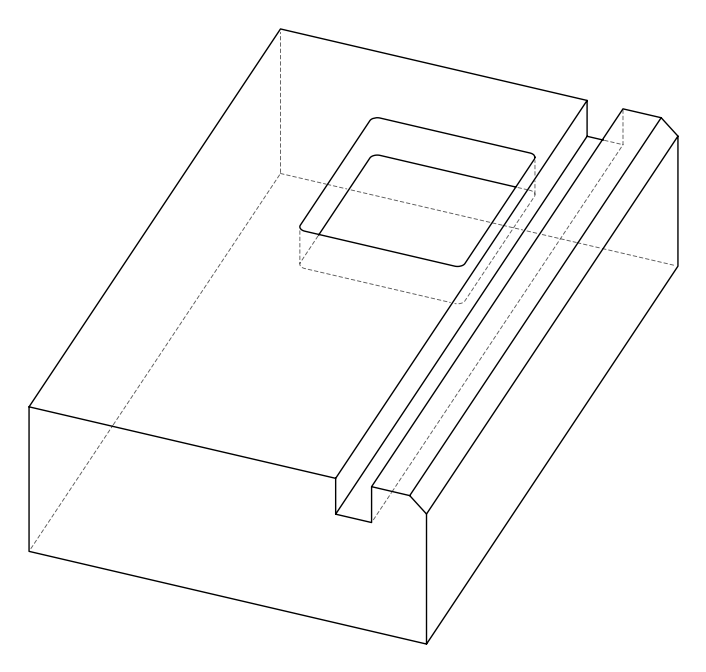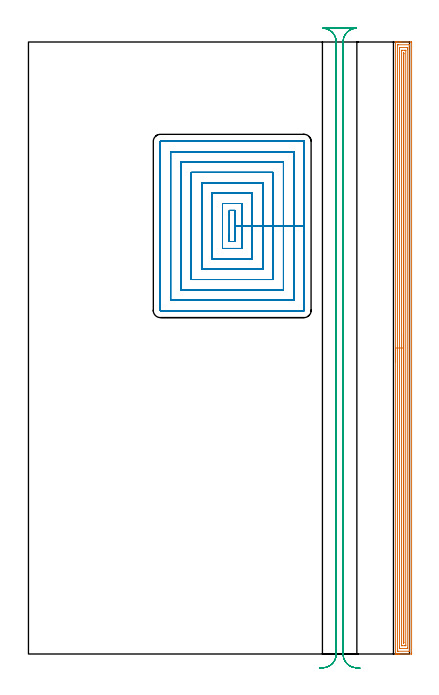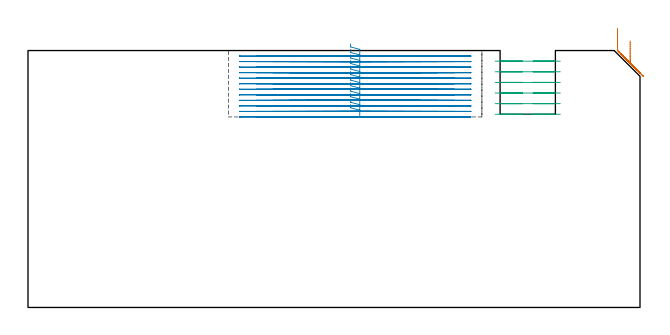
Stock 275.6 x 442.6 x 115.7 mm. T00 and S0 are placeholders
(PLAN: 3 operations, 2 tool changes, 79.2 min)
(1 AREA_MILL | FG_CHAMFER_SURFACE | UGT0205_001 | 17.88 min | 29766 mm3)
(2 MILL_RECTANGULAR_POCKET | POCKET_RECTANGULAR_STRAIGHT | NXT0201_013 | Follow Part, ap 2.5, ae 75% | 49.48 min | 451453 mm3)
(3 MILL_RECTANGULAR_SLOT | SLOT_RECTANGULAR | UGT0201_136 | Follow Part, ap 5, ae 75% | 11.8 min | 316361 mm3)
(TOOL UGT0205_001 | Chamfer Mill 20 x 3 x 45 deg. | D20 FL50 Z2)
(TOOL NXT0201_013 | ENDMILL 10mm | D10 FL30 Z4)
(TOOL UGT0201_136 | Carbide End Mill 20.0 | D20 FL30 Z4)
(OP 1 AREA_MILL)
G17 G21 G94 G90
T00 M6
G54
G17 G0 G90 X265.5 Y211.3 S1061 M3
G43 Z125.7 H0
G94 G1 Y211.338 Z124.828 F250.
Y211.452 Z123.963
Y211.641 Z123.112
Y211.903 Z122.28
Y212.237 Z121.474
Y212.64 Z120.7
Y213.108 Z119.964
Y213.64 Z119.272
Y214.229 Z118.629
Y214.872 Z118.04
Y215.564 Z117.508
Y216.3 Z117.04
Y217.074 Z116.637
Y217.88 Z116.303
Y218.712 Z116.041
Y219.563 Z115.852
Y220.428 Z115.738
Y221.3 Z115.7
Y442.427
X265.503 Y442.592 Z115.688
X265.52 Y442.6 Z115.671
X265.881 Z115.318
X266.194 Z115.005
X266.878 Z114.317
X268.104 Z113.093
X268.647 Z112.548
X269.26 Z111.936
X276.607 Z104.591
X276.88 Y442.598 Z104.318
X277.092 Y442.59 Z104.106
X277.099 Y442.377 Z104.099
X277.1 Y0.619 Z104.1
X277.096 Y0.221 Z104.102
X277.092 Y0.01 Z104.106
X276.878 Y0. Z104.319
X268.647 Z112.548
X268.104 Z113.093
X267.762 Z113.434
X267.219 Z113.977
X266.878 Z114.317
X266.194 Z115.005
X265.881 Z115.318
X265.52 Z115.671
X265.503 Y0.008 Z115.688
X265.5 Y0.173 Z115.7
Y221.3
X266.914 Z114.286
Y440.408
X266.915 Y440.515 Z114.285
X266.918 Y440.568 Z114.282
X266.92 Y440.586 Z114.28
X266.959 Y440.59 Z114.241
X267.361 Y440.599 Z113.839
X275.321 Z105.879
X275.563 Y440.595 Z105.637
X275.676 Y440.59 Z105.524
X275.685 Y440.231 Z105.515
Y440.194
X275.686 Y2.192 Z105.514
X275.685 Y2.085 Z105.515
X275.682 Y2.032 Z105.518
X275.68 Y2.014 Z105.52
X275.641 Y2.01 Z105.559
X275.239 Y2.001 Z105.961
X267.279 Z113.921
X267.037 Y2.005 Z114.163
X266.924 Y2.01 Z114.276
X266.915 Y2.369 Z114.285
X266.914 Y2.406 Z114.286
Y221.3
X268.328 Z112.872
X268.329 Y437.834 Z112.871
X268.332 Y438.407 Z112.868
X268.335 Y438.565 Z112.865
X268.345 Y438.59 Z112.855
X268.392 Y438.596 Z112.808
X268.456 Y438.599 Z112.744
X273.953 Z107.247
X274.144 Y438.595 Z107.056
X274.265 Y438.59 Z106.935
X274.268 Y438.514 Z106.932
X274.27 Y438.407 Z106.93
X274.271 Y438.085 Z106.929
X274.272 Y437.513
X274.271 Y4.765
X274.268 Y4.193 Z106.932
X274.265 Y4.035 Z106.935
X274.255 Y4.01 Z106.945
X274.208 Y4.004 Z106.992
X274.144 Y4.001 Z107.056
X268.647 Z112.553
X268.456 Y4.005 Z112.744
X268.335 Y4.01 Z112.865
X268.332 Y4.086 Z112.868
X268.329 Y4.193 Z112.871
X268.328 Y4.514 Z112.872
Y5.087
Y221.3
X269.743 Z111.457
Y436.406
X269.745 Y436.503 Z111.455
X269.747 Y436.562 Z111.453
X269.749 Y436.587 Z111.451
X269.768 Y436.59 Z111.432
X269.983 Y436.595 Z111.217
X270.416 Y436.6 Z110.784
X272.204 Z108.996
X272.621 Y436.596 Z108.579
X272.829 Y436.592 Z108.371
X272.85 Y436.59 Z108.35
X272.852 Y436.575 Z108.348
X272.855 Y436.537 Z108.345
X272.856 Y436.482 Z108.344
X272.857 Y6.194 Z108.343
X272.855 Y6.097 Z108.345
X272.853 Y6.038 Z108.347
X272.851 Y6.013 Z108.349
X272.832 Y6.01 Z108.368
X272.617 Y6.005 Z108.583
X272.184 Y6. Z109.016
X270.396 Z110.804
X269.979 Y6.004 Z111.221
X269.771 Y6.008 Z111.429
X269.75 Y6.01 Z111.45
X269.748 Y6.025 Z111.452
X269.745 Y6.063 Z111.455
X269.743 Y6.118 Z111.457
Y221.3
X271.157 Z110.043
Y434.229
X271.161 Y434.518 Z110.039
X271.164 Y434.591 Z110.036
X271.178 Y434.595 Z110.022
X271.218 Y434.598 Z109.982
X271.3 Y434.6 Z109.9
X271.393 Y434.599 Z109.807
X271.42 Y434.595 Z109.78
X271.43 Y434.591 Z109.77
X271.436 Y434.564 Z109.764
X271.44 Y434.373 Z109.76
X271.443 Y434.084 Z109.757
Y433.94
X271.442 Y8.371 Z109.758
X271.439 Y8.082 Z109.761
X271.436 Y8.009 Z109.764
X271.422 Y8.005 Z109.778
X271.382 Y8.002 Z109.818
X271.3 Y8. Z109.9
X271.207 Y8.001 Z109.993
X271.18 Y8.005 Z110.02
X271.17 Y8.009 Z110.03
X271.164 Y8.036 Z110.036
X271.159 Y8.227 Z110.041
X271.157 Y8.516 Z110.043
Y8.66
Y221.3
Y222.172 Z110.081
Y223.036 Z110.195
Y223.888 Z110.384
Y224.72 Z110.646
Y225.526 Z110.98
Y226.3 Z111.383
Y227.036 Z111.852
Y227.728 Z112.383
Y228.371 Z112.972
Y228.96 Z113.615
Y229.492 Z114.307
Y229.96 Z115.043
Y230.363 Z115.817
Y230.697 Z116.623
Y230.959 Z117.455
Y231.148 Z118.307
Y231.262 Z119.172
Y231.3 Z120.043
G0 Z125.7
M5
M2
(OP 2 MILL_RECTANGULAR_POCKET)
G17 G21 G94 G90
T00 M6
G54
G17 G0 G90 X145.3 Y303.445 S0 M3
G43 Z125.7 H0
Z118.7
G94 G1 Y298.3 Z117.321 F250.
X149.4 Z116.223
Y309.55 Z113.208
Y320.8 F500.
X145.3
Y298.3
X149.4
Y309.55
X154.4
Y325.8
X140.3
Y293.3
X154.4
Y309.55
X161.9
Y333.3
X132.8
Y285.8
X161.9
Y309.55
X169.4
Y340.8
X125.3
Y278.3
X169.4
Y309.55
X176.9
Y348.3
X117.8
Y270.8
X176.9
Y309.55
X184.4
Y355.8
X110.3
Y263.3
X184.4
Y309.55
X191.9
Y363.3
X102.8
Y255.8
X191.9
Y309.55
X199.4
Y370.7
X199.395 Y370.755
X199.355 Y370.795
X199.3 Y370.8
X95.4
X95.345 Y370.795
X95.305 Y370.755
X95.3 Y370.7
Y248.4
X95.305 Y248.345
X95.345 Y248.305
X95.4 Y248.3
X199.3
X199.355 Y248.305
X199.395 Y248.345
X199.4 Y248.4
Y309.55
Y310.55
G0 X145.3 Y303.445 Z116.208
G1 Y298.3 Z114.83 F250.
X149.4 Z113.731
Y309.55 Z110.717
Y320.8 F500.
X145.3
Y298.3
X149.4
Y309.55
X154.4
Y325.8
X140.3
Y293.3
X154.4
Y309.55
X161.9
Y333.3
X132.8
Y285.8
X161.9
Y309.55
X169.4
Y340.8
X125.3
Y278.3
X169.4
Y309.55
X176.9
Y348.3
X117.8
Y270.8
X176.9
Y309.55
X184.4
Y355.8
X110.3
Y263.3
X184.4
Y309.55
X191.9
Y363.3
X102.8
Y255.8
X191.9
Y309.55
X199.4
Y370.7
X199.395 Y370.755
X199.355 Y370.795
X199.3 Y370.8
X95.4
X95.345 Y370.795
X95.305 Y370.755
X95.3 Y370.7
Y248.4
X95.305 Y248.345
X95.345 Y248.305
X95.4 Y248.3
X199.3
X199.355 Y248.305
X199.395 Y248.345
X199.4 Y248.4
Y309.55
Y310.55
G0 X145.3 Y303.445 Z113.717
G1 Y298.3 Z112.338 F250.
X149.4 Z111.239
Y309.55 Z108.225
Y320.8 F500.
X145.3
Y298.3
X149.4
Y309.55
X154.4
Y325.8
X140.3
Y293.3
X154.4
Y309.55
X161.9
Y333.3
X132.8
Y285.8
X161.9
Y309.55
X169.4
Y340.8
X125.3
Y278.3
X169.4
Y309.55
X176.9
Y348.3
X117.8
Y270.8
X176.9
Y309.55
X184.4
Y355.8
X110.3
Y263.3
X184.4
Y309.55
X191.9
Y363.3
X102.8
Y255.8
X191.9
Y309.55
X199.4
Y370.7
X199.395 Y370.755
X199.355 Y370.795
X199.3 Y370.8
X95.4
X95.345 Y370.795
X95.305 Y370.755
X95.3 Y370.7
Y248.4
X95.305 Y248.345
X95.345 Y248.305
X95.4 Y248.3
X199.3
X199.355 Y248.305
X199.395 Y248.345
X199.4 Y248.4
Y309.55
Y310.55
G0 X145.3 Y303.445 Z111.225
G1 Y298.3 Z109.846 F250.
X149.4 Z108.748
Y309.55 Z105.733
Y320.8 F500.
X145.3
Y298.3
X149.4
Y309.55
X154.4
Y325.8
X140.3
Y293.3
X154.4
Y309.55
X161.9
Y333.3
X132.8
Y285.8
X161.9
Y309.55
X169.4
Y340.8
X125.3
Y278.3
X169.4
Y309.55
X176.9
Y348.3
X117.8
Y270.8
X176.9
Y309.55
X184.4
Y355.8
X110.3
Y263.3
X184.4
Y309.55
X191.9
Y363.3
X102.8
Y255.8
X191.9
Y309.55
X199.4
Y370.7
X199.395 Y370.755
X199.355 Y370.795
X199.3 Y370.8
X95.4
X95.345 Y370.795
X95.305 Y370.755
X95.3 Y370.7
Y248.4
X95.305 Y248.345
X95.345 Y248.305
X95.4 Y248.3
X199.3
X199.355 Y248.305
X199.395 Y248.345
X199.4 Y248.4
Y309.55
Y310.55
G0 X145.3 Y303.445 Z108.733
G1 Y298.3 Z107.355 F250.
X149.4 Z106.256
Y309.55 Z103.242
Y320.8 F500.
X145.3
Y298.3
X149.4
Y309.55
X154.4
Y325.8
X140.3
Y293.3
X154.4
Y309.55
X161.9
Y333.3
X132.8
Y285.8
X161.9
Y309.55
X169.4
Y340.8
X125.3
Y278.3
X169.4
Y309.55
X176.9
Y348.3
X117.8
Y270.8
X176.9
Y309.55
X184.4
Y355.8
X110.3
Y263.3
X184.4
Y309.55
X191.9
Y363.3
X102.8
Y255.8
X191.9
Y309.55
X199.4
Y370.7
X199.395 Y370.755
X199.355 Y370.795
X199.3 Y370.8
X95.4
X95.345 Y370.795
X95.305 Y370.755
X95.3 Y370.7
Y248.4
X95.305 Y248.345
X95.345 Y248.305
X95.4 Y248.3
X199.3
X199.355 Y248.305
X199.395 Y248.345
X199.4 Y248.4
Y309.55
Y310.55
G0 X145.3 Y303.445 Z106.242
G1 Y298.3 Z104.863 F250.
X149.4 Z103.764
Y309.55 Z100.75
Y320.8 F500.
X145.3
Y298.3
X149.4
Y309.55
X154.4
Y325.8
X140.3
Y293.3
X154.4
Y309.55
X161.9
Y333.3
X132.8
Y285.8
X161.9
Y309.55
X169.4
Y340.8
X125.3
Y278.3
X169.4
Y309.55
X176.9
Y348.3
X117.8
Y270.8
X176.9
Y309.55
X184.4
Y355.8
X110.3
Y263.3
X184.4
Y309.55
X191.9
Y363.3
X102.8
Y255.8
X191.9
Y309.55
X199.4
Y370.7
X199.395 Y370.755
X199.355 Y370.795
X199.3 Y370.8
X95.4
X95.345 Y370.795
X95.305 Y370.755
X95.3 Y370.7
Y248.4
X95.305 Y248.345
X95.345 Y248.305
X95.4 Y248.3
X199.3
X199.355 Y248.305
X199.395 Y248.345
X199.4 Y248.4
Y309.55
Y310.55
G0 X145.3 Y303.445 Z103.75
G1 Y298.3 Z102.371 F250.
X149.4 Z101.273
Y309.55 Z98.258
Y320.8 F500.
X145.3
Y298.3
X149.4
Y309.55
X154.4
Y325.8
X140.3
Y293.3
X154.4
Y309.55
X161.9
Y333.3
X132.8
Y285.8
X161.9
Y309.55
X169.4
Y340.8
X125.3
Y278.3
X169.4
Y309.55
X176.9
Y348.3
X117.8
Y270.8
X176.9
Y309.55
X184.4
Y355.8
X110.3
Y263.3
X184.4
Y309.55
X191.9
Y363.3
X102.8
Y255.8
X191.9
Y309.55
X199.4
Y370.7
X199.395 Y370.755
X199.355 Y370.795
X199.3 Y370.8
X95.4
X95.345 Y370.795
X95.305 Y370.755
X95.3 Y370.7
Y248.4
X95.305 Y248.345
X95.345 Y248.305
X95.4 Y248.3
X199.3
X199.355 Y248.305
X199.395 Y248.345
X199.4 Y248.4
Y309.55
Y310.55
G0 X145.3 Y303.445 Z101.258
G1 Y298.3 Z99.88 F250.
X149.4 Z98.781
Y309.55 Z95.767
Y320.8 F500.
X145.3
Y298.3
X149.4
Y309.55
X154.4
Y325.8
X140.3
Y293.3
X154.4
Y309.55
X161.9
Y333.3
X132.8
Y285.8
X161.9
Y309.55
X169.4
Y340.8
X125.3
Y278.3
X169.4
Y309.55
X176.9
Y348.3
X117.8
Y270.8
X176.9
Y309.55
X184.4
Y355.8
X110.3
Y263.3
X184.4
Y309.55
X191.9
Y363.3
X102.8
Y255.8
X191.9
Y309.55
X199.4
Y370.7
X199.395 Y370.755
X199.355 Y370.795
X199.3 Y370.8
X95.4
X95.345 Y370.795
X95.305 Y370.755
X95.3 Y370.7
Y248.4
X95.305 Y248.345
X95.345 Y248.305
X95.4 Y248.3
X199.3
X199.355 Y248.305
X199.395 Y248.345
X199.4 Y248.4
Y309.55
Y310.55
G0 X145.3 Y303.445 Z98.767
G1 Y298.3 Z97.388 F250.
X149.4 Z96.289
Y309.55 Z93.275
Y320.8 F500.
X145.3
Y298.3
X149.4
Y309.55
X154.4
Y325.8
X140.3
Y293.3
X154.4
Y309.55
X161.9
Y333.3
X132.8
Y285.8
X161.9
Y309.55
X169.4
Y340.8
X125.3
Y278.3
X169.4
Y309.55
X176.9
Y348.3
X117.8
Y270.8
X176.9
Y309.55
X184.4
Y355.8
X110.3
Y263.3
X184.4
Y309.55
X191.9
Y363.3
X102.8
Y255.8
X191.9
Y309.55
X199.4
Y370.7
X199.395 Y370.755
X199.355 Y370.795
X199.3 Y370.8
X95.4
X95.345 Y370.795
X95.305 Y370.755
X95.3 Y370.7
Y248.4
X95.305 Y248.345
X95.345 Y248.305
X95.4 Y248.3
X199.3
X199.355 Y248.305
X199.395 Y248.345
X199.4 Y248.4
Y309.55
Y310.55
G0 X145.3 Y303.445 Z96.275
G1 Y298.3 Z94.896 F250.
X149.4 Z93.798
Y309.55 Z90.783
Y320.8 F500.
X145.3
Y298.3
X149.4
Y309.55
X154.4
Y325.8
X140.3
Y293.3
X154.4
Y309.55
X161.9
Y333.3
X132.8
Y285.8
X161.9
Y309.55
X169.4
Y340.8
X125.3
Y278.3
X169.4
Y309.55
X176.9
Y348.3
X117.8
Y270.8
X176.9
Y309.55
X184.4
Y355.8
X110.3
Y263.3
X184.4
Y309.55
X191.9
Y363.3
X102.8
Y255.8
X191.9
Y309.55
X199.4
Y370.7
X199.395 Y370.755
X199.355 Y370.795
X199.3 Y370.8
X95.4
X95.345 Y370.795
X95.305 Y370.755
X95.3 Y370.7
Y248.4
X95.305 Y248.345
X95.345 Y248.305
X95.4 Y248.3
X199.3
X199.355 Y248.305
X199.395 Y248.345
X199.4 Y248.4
Y309.55
Y310.55
G0 X145.3 Y303.445 Z93.783
G1 Y298.3 Z92.405 F250.
X149.4 Z91.306
Y309.55 Z88.292
Y320.8 F500.
X145.3
Y298.3
X149.4
Y309.55
X154.4
Y325.8
X140.3
Y293.3
X154.4
Y309.55
X161.9
Y333.3
X132.8
Y285.8
X161.9
Y309.55
X169.4
Y340.8
X125.3
Y278.3
X169.4
Y309.55
X176.9
Y348.3
X117.8
Y270.8
X176.9
Y309.55
X184.4
Y355.8
X110.3
Y263.3
X184.4
Y309.55
X191.9
Y363.3
X102.8
Y255.8
X191.9
Y309.55
X199.4
Y370.7
X199.395 Y370.755
X199.355 Y370.795
X199.3 Y370.8
X95.4
X95.345 Y370.795
X95.305 Y370.755
X95.3 Y370.7
Y248.4
X95.305 Y248.345
X95.345 Y248.305
X95.4 Y248.3
X199.3
X199.355 Y248.305
X199.395 Y248.345
X199.4 Y248.4
Y309.55
Y310.55
G0 X145.3 Y303.445 Z91.292
G1 Y298.3 Z89.913 F250.
X149.4 Z88.814
Y309.55 Z85.8
Y320.8 F500.
X145.3
Y298.3
X149.4
Y309.55
X154.4
Y325.8
X140.3
Y293.3
X154.4
Y309.55
X161.9
Y333.3
X132.8
Y285.8
X161.9
Y309.55
X169.4
Y340.8
X125.3
Y278.3
X169.4
Y309.55
X176.9
Y348.3
X117.8
Y270.8
X176.9
Y309.55
X184.4
Y355.8
X110.3
Y263.3
X184.4
Y309.55
X191.9
Y363.3
X102.8
Y255.8
X191.9
Y309.55
X199.4
Y370.7
X199.395 Y370.755
X199.355 Y370.795
X199.3 Y370.8
X95.4
X95.345 Y370.795
X95.305 Y370.755
X95.3 Y370.7
Y248.4
X95.305 Y248.345
X95.345 Y248.305
X95.4 Y248.3
X199.3
X199.355 Y248.305
X199.395 Y248.345
X199.4 Y248.4
Y309.55
Y310.55
G0 Z125.7
M5
M2
(OP 3 MILL_RECTANGULAR_SLOT)
G17 G21 G94 G90
T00 M6
G54
G17 G0 G90 X239.717 Y-10.202 S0 M3
G43 Z125.7 H0
Z110.917
G94 G1 X236.726 Y-9.97 F250.
G2 X227.5 Y0. R10. F500.
G1 Y442.6
G2 X237.053 Y452.59 R10.
G1 Y452.6
X213.047
Y452.59
G2 X222.6 Y442.6 R10.
G1 Y0.
G2 X213.374 Y-9.97 R10.
G1 X210.383 Y-10.202 F250.
G0 X239.717 Z106.133
G1 X236.726 Y-9.97
G2 X227.5 Y0. R10. F500.
G1 Y442.6
G2 X237.053 Y452.59 R10.
G1 X213.047
G2 X222.6 Y442.6 R10.
G1 Y0.
G2 X213.374 Y-9.97 R10.
G1 X210.383 Y-10.202 F250.
G0 X239.717 Z101.35
G1 X236.726 Y-9.97
G2 X227.5 Y0. R10. F500.
G1 Y442.6
G2 X237.053 Y452.59 R10.
G1 Y452.6
X213.047
Y452.59
G2 X222.6 Y442.6 R10.
G1 Y0.
G2 X213.374 Y-9.97 R10.
G1 X210.383 Y-10.202 F250.
G0 X239.717 Z96.567
G1 X236.726 Y-9.97
G2 X227.5 Y0. R10. F500.
G1 Y442.6
G2 X237.053 Y452.59 R10.
G1 Y452.6
X213.047
Y452.59
G2 X222.6 Y442.6 R10.
G1 Y0.
G2 X213.374 Y-9.97 R10.
G1 X210.383 Y-10.202 F250.
G0 X239.717 Z91.783
G1 X236.726 Y-9.97
G2 X227.5 Y0. R10. F500.
G1 Y442.6
G2 X237.053 Y452.59 R10.
G1 Y452.6
X213.047
Y452.59
G2 X222.6 Y442.6 R10.
G1 Y0.
G2 X213.374 Y-9.97 R10.
G1 X210.383 Y-10.202 F250.
G0 X239.717 Z87.
G1 X236.726 Y-9.97
G2 X227.5 Y0. R10. F500.
G1 Y442.6
G2 X237.053 Y452.59 R10.
G1 Y452.6
X213.047
Y452.59
G2 X222.6 Y442.6 R10.
G1 Y0.
G2 X213.374 Y-9.97 R10.
G1 X210.383 Y-10.202 F250.
G0 Z125.7
M5
M2
